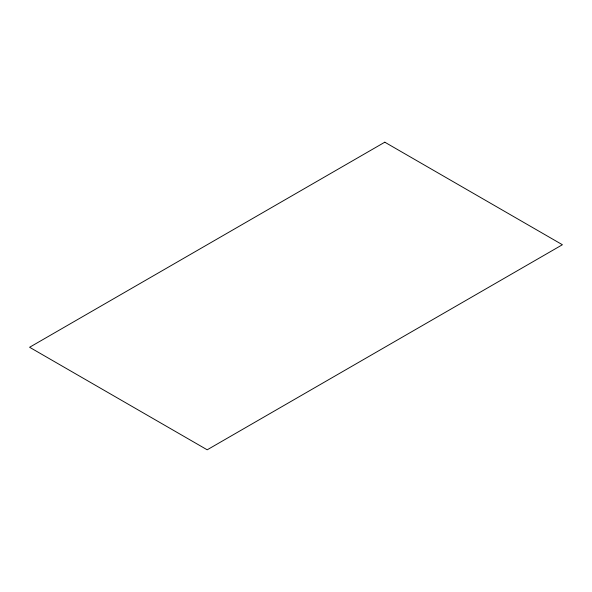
<?xml version="1.0" encoding="UTF-8"?>
<svg xmlns="http://www.w3.org/2000/svg" width="592" height="592" viewBox="0 0 592 592"><rect width="100%" height="100%" fill="white"/><g stroke="black" fill="none" stroke-linecap="round" stroke-linejoin="round"><path stroke-width="0.89" d="M384.8 142.198L29.6 347.267L207.2 449.802L562.4 244.733L384.8 142.198"/></g></svg>
